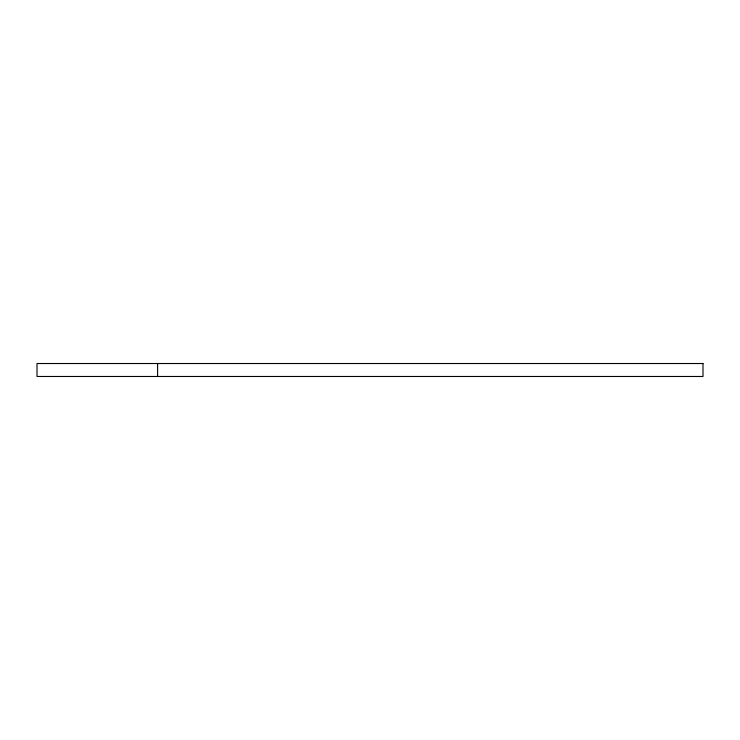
<?xml version="1.0" encoding="UTF-8"?>
<svg xmlns="http://www.w3.org/2000/svg" width="740" height="740" viewBox="0 0 740 740"><rect width="100%" height="100%" fill="white"/><g stroke="black" fill="none" stroke-linecap="round" stroke-linejoin="round"><path stroke-width="1.11" d="M157.602 363.525L157.602 376.475M703 363.525L37 363.525L37 376.475L703 376.475L703 363.525"/></g></svg>
